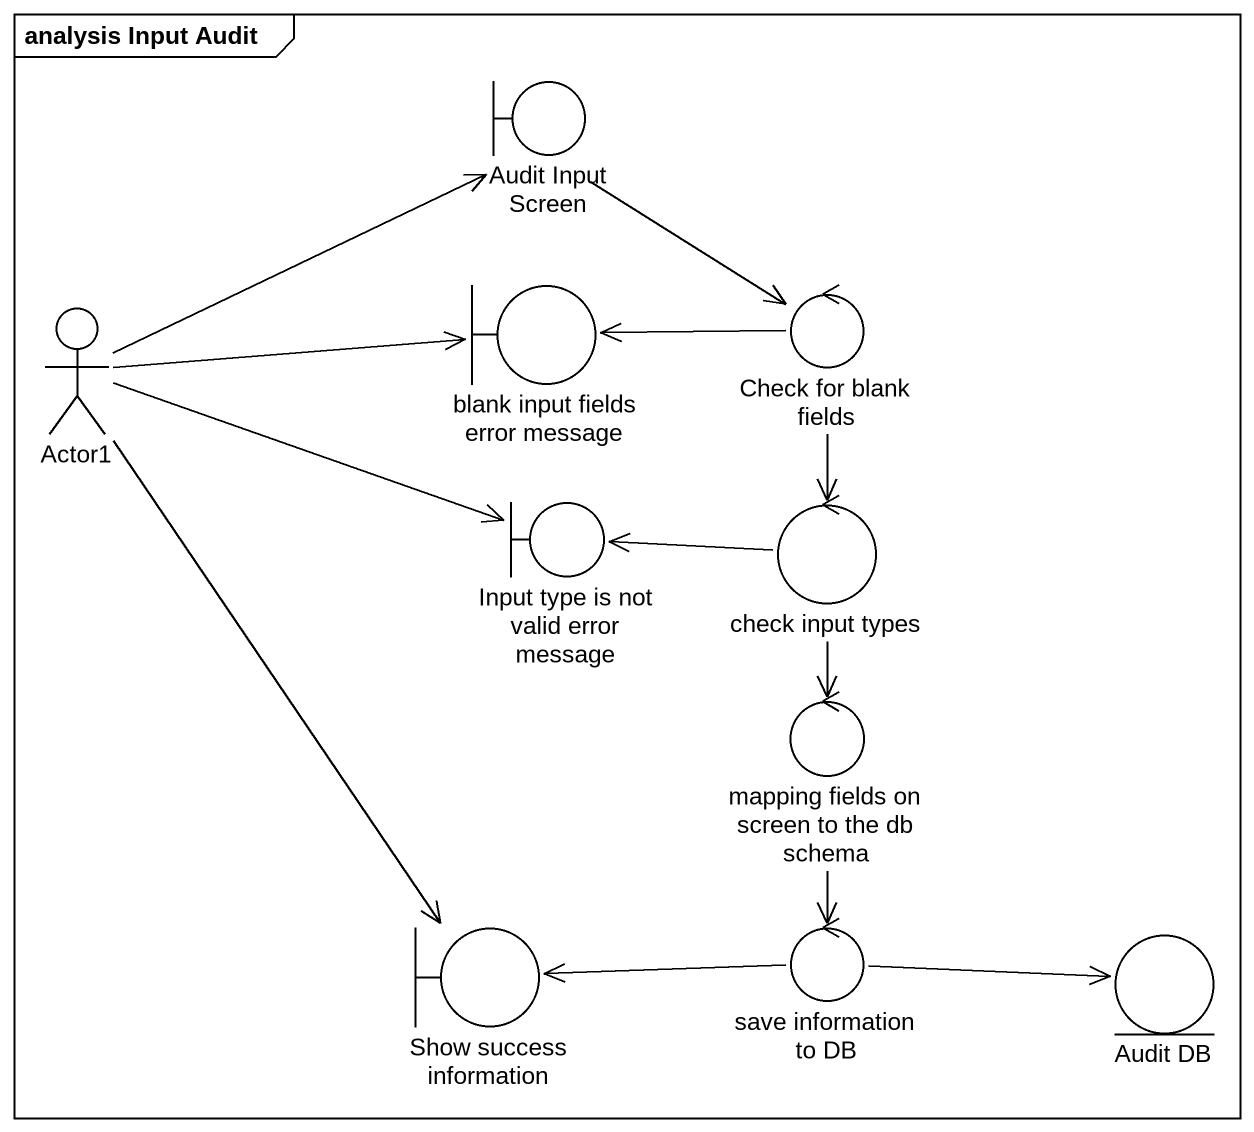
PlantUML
@startuml
mainframe analysis Input Audit
boundary "Audit Input Screen" as Audit_Input_Screen
boundary "blank input fields error message" as blank_input_fields_error
control "Check for blank fields" as Check_for_blank_fields
actor Actor1
boundary "Input type is not valid error message" as Input_type_is_not_valid
control "check input types" as check_input_types
control "mapping fields on screen to the db schema" as mapping_fields_on_screen_to
boundary "Show success information" as Show_success_information
control "save information to DB" as save_information_to_DB
entity "Audit DB" as Audit_DB
Audit_Input_Screen --> Check_for_blank_fields
Check_for_blank_fields -left-> blank_input_fields_error
Check_for_blank_fields --> check_input_types
Actor1 -right-> Audit_Input_Screen
Actor1 -right-> blank_input_fields_error
Actor1 -right-> Input_type_is_not_valid
Actor1 --> Show_success_information
check_input_types -left-> Input_type_is_not_valid
check_input_types --> mapping_fields_on_screen_to
mapping_fields_on_screen_to --> save_information_to_DB
save_information_to_DB -left-> Show_success_information
save_information_to_DB -right-> Audit_DB
@enduml
